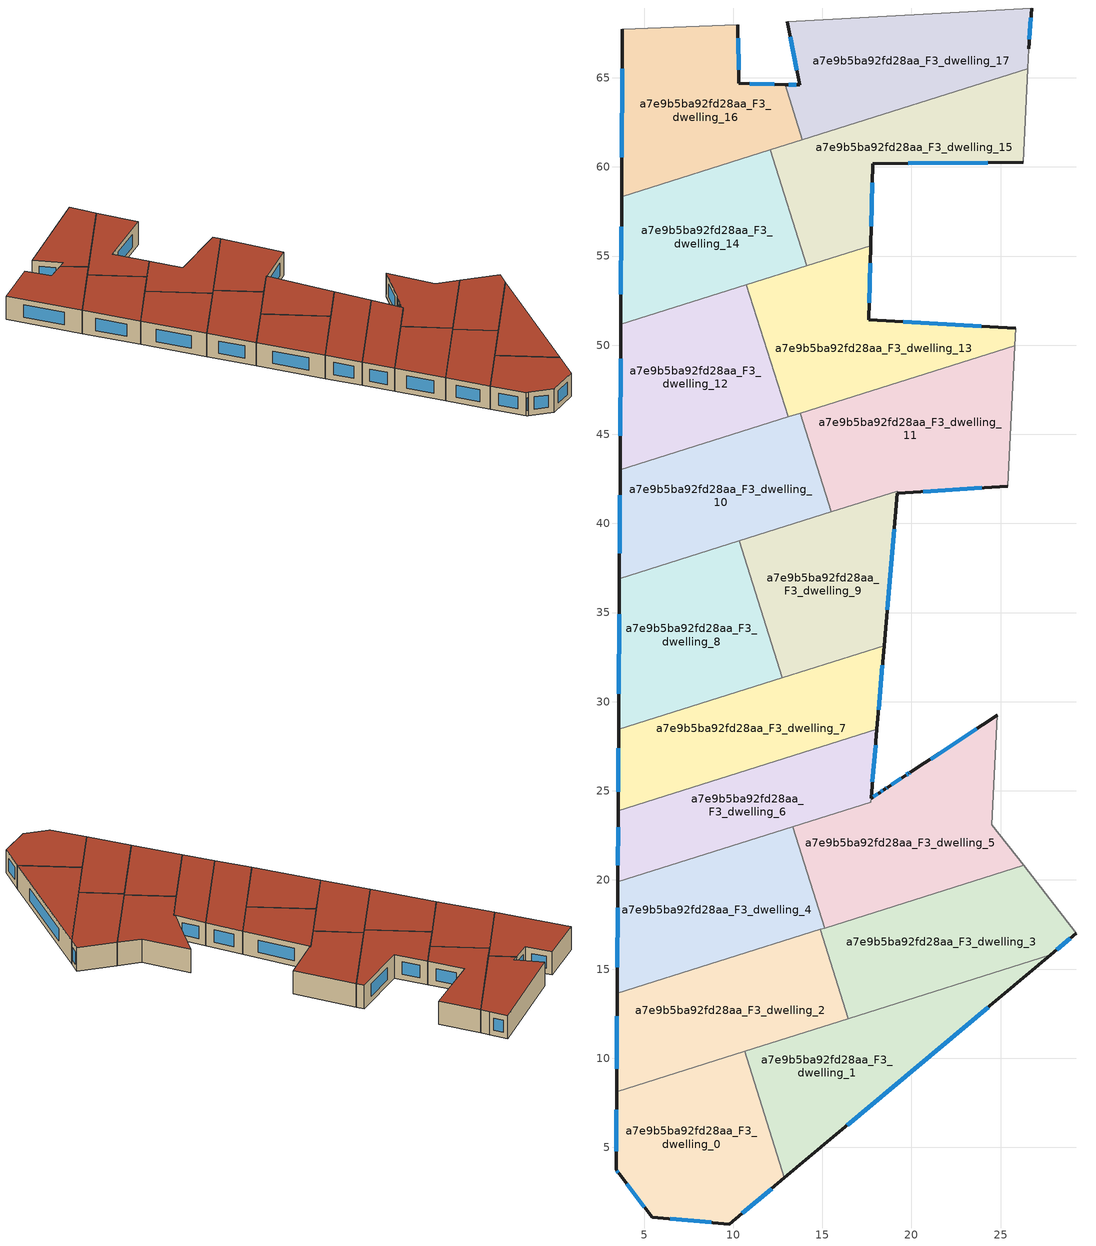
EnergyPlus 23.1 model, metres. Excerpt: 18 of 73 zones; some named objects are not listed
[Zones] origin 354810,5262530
a7e9b5ba92fd28aa_F3_dwelling_0
 floor to a7e9b5ba92fd28aa_F2_dwelling_0 (EU_floor_Construction): 10.64,10.39 12.87,3.29 9.78,0.7 5.46,1.08 3.6,3.53 3.43,3.74 3.45,8.13 z9
 wall outside (EU_wall_Construction): 3.45,8.13 3.43,3.74 3.6,3.53 5.46,1.08 9.78,0.7 12.87,3.29 z9:12
 wall to a7e9b5ba92fd28aa_F3_dwelling_1 (EU_wall_Construction): 12.87,3.29 10.64,10.39 z9:12
 wall to a7e9b5ba92fd28aa_F3_dwelling_2 (EU_wall_Construction): 10.64,10.39 3.45,8.13 z9:12
 window (EU_Window_Construction): 4.03,2.95 5.02,1.65 / 3.47,3.69 3.56,3.58 / 3.45,7.1 3.43,4.77 / 10.51,1.31 12.15,2.68 / 6.47,0.99 8.77,0.79 z9.7:11.3
 roof outside (EU_roof_Construction): 12.87,3.29 10.64,10.39 3.45,8.13 3.43,3.74 3.6,3.53 5.46,1.08 9.78,0.7 z12
a7e9b5ba92fd28aa_F3_dwelling_1
 floor to a7e9b5ba92fd28aa_F2_dwelling_1 (EU_floor_Construction): 27.82,15.8 12.87,3.29 10.64,10.39 z9
 wall outside (EU_wall_Construction): 12.87,3.29 27.82,15.8 z9:12
 wall to a7e9b5ba92fd28aa_F3_dwelling_3 (EU_wall_Construction): 27.82,15.8 16.46,12.23 z9:12
 wall to a7e9b5ba92fd28aa_F3_dwelling_2 (EU_wall_Construction): 16.46,12.23 10.64,10.39 z9:12
 window (EU_Window_Construction): 16.38,6.23 24.31,12.87 z9.7:11.3
 roof outside (EU_roof_Construction): 27.82,15.8 10.64,10.39 12.87,3.29 z12
a7e9b5ba92fd28aa_F3_dwelling_10
 floor to a7e9b5ba92fd28aa_F2_dwelling_10 (EU_floor_Construction): 13.76,46.19 15.51,40.64 3.61,36.9 3.65,43.01 z9
 wall outside (EU_wall_Construction): 3.65,43.01 3.61,36.9 z9:12
 wall to a7e9b5ba92fd28aa_F3_dwelling_11 (EU_wall_Construction): 15.51,40.64 13.76,46.19 z9:12
 wall to a7e9b5ba92fd28aa_F3_dwelling_12 (EU_wall_Construction): 13.07,45.97 3.65,43.01 z9:12
 wall to a7e9b5ba92fd28aa_F3_dwelling_8 (EU_wall_Construction): 3.61,36.9 10.34,39.02 z9:12
 wall to a7e9b5ba92fd28aa_F3_dwelling_13 (EU_wall_Construction): 13.76,46.19 13.07,45.97 z9:12
 wall to a7e9b5ba92fd28aa_F3_dwelling_9 (EU_wall_Construction): 10.34,39.02 15.51,40.64 z9:12
 window (EU_Window_Construction): 3.64,41.57 3.62,38.33 z9.7:11.3
 roof outside (EU_roof_Construction): 15.51,40.64 13.76,46.19 3.65,43.01 3.61,36.9 z12
a7e9b5ba92fd28aa_F3_dwelling_11
 floor to a7e9b5ba92fd28aa_F2_dwelling_11 (EU_floor_Construction): 25.79,49.98 25.41,42.08 19.2,41.69 19.21,41.81 15.51,40.64 13.76,46.19 z9
 wall outside (EU_wall_Construction): 19.2,41.69 25.41,42.08 z9:12
 wall adiabatic (EU_wall_Construction): 25.41,42.08 25.79,49.98 z9:12
 wall to a7e9b5ba92fd28aa_F3_dwelling_9 (EU_wall_Construction): 19.21,41.81 19.2,41.69 / 15.51,40.64 19.2,41.81 z9:12
 wall to a7e9b5ba92fd28aa_F3_dwelling_13 (EU_wall_Construction): 25.79,49.98 13.76,46.19 z9:12
 window (EU_Window_Construction): 20.66,41.78 23.95,41.99 z9.7:11.3
 roof outside (EU_roof_Construction): 25.41,42.08 25.79,49.98 13.76,46.19 15.51,40.64 19.21,41.81 19.2,41.69 z12
a7e9b5ba92fd28aa_F3_dwelling_12
 floor to a7e9b5ba92fd28aa_F2_dwelling_12 (EU_floor_Construction): 10.74,53.38 13.07,45.97 3.65,43.01 3.7,51.16 z9
 wall outside (EU_wall_Construction): 3.7,51.16 3.65,43.01 z9:12
 wall to a7e9b5ba92fd28aa_F3_dwelling_13 (EU_wall_Construction): 13.07,45.97 10.74,53.38 z9:12
 wall to a7e9b5ba92fd28aa_F3_dwelling_14 (EU_wall_Construction): 10.74,53.38 3.7,51.16 z9:12
 window (EU_Window_Construction): 3.68,49.25 3.66,44.92 z9.7:11.3
 roof outside (EU_roof_Construction): 13.07,45.97 10.74,53.38 3.7,51.16 3.65,43.01 z12
a7e9b5ba92fd28aa_F3_dwelling_13
 floor to a7e9b5ba92fd28aa_F2_dwelling_13 (EU_floor_Construction): 25.84,50.96 25.79,49.98 13.07,45.97 10.74,53.38 17.71,55.58 17.6,51.42 z9
 wall outside (EU_wall_Construction): 25.84,50.96 17.6,51.42 17.71,55.58 z9:12
 wall adiabatic (EU_wall_Construction): 25.79,49.98 25.84,50.96 z9:12
 wall to a7e9b5ba92fd28aa_F3_dwelling_15 (EU_wall_Construction): 17.71,55.58 14.11,54.45 z9:12
 wall to a7e9b5ba92fd28aa_F3_dwelling_14 (EU_wall_Construction): 14.11,54.45 10.74,53.38 z9:12
 window (EU_Window_Construction): 17.63,52.39 17.68,54.6 / 23.9,51.06 19.54,51.31 z9.7:11.3
 roof outside (EU_roof_Construction): 25.79,49.98 25.84,50.96 17.6,51.42 17.71,55.58 10.74,53.38 13.07,45.97 z12
a7e9b5ba92fd28aa_F3_dwelling_14
 floor to a7e9b5ba92fd28aa_F2_dwelling_14 (EU_floor_Construction): 12.06,60.96 14.11,54.45 3.7,51.16 3.73,58.33 z9
 wall outside (EU_wall_Construction): 3.73,58.33 3.7,51.16 z9:12
 wall to a7e9b5ba92fd28aa_F3_dwelling_15 (EU_wall_Construction): 14.11,54.45 12.06,60.96 z9:12
 wall to a7e9b5ba92fd28aa_F3_dwelling_16 (EU_wall_Construction): 12.06,60.96 3.73,58.33 z9:12
 window (EU_Window_Construction): 3.73,56.65 3.7,52.85 z9.7:11.3
 roof outside (EU_roof_Construction): 14.11,54.45 12.06,60.96 3.73,58.33 3.7,51.16 z12
a7e9b5ba92fd28aa_F3_dwelling_15
 floor to a7e9b5ba92fd28aa_F2_dwelling_15 (EU_floor_Construction): 26.53,65.51 26.28,60.25 17.82,60.18 17.71,55.58 14.11,54.45 12.06,60.96 z9
 wall outside (EU_wall_Construction): 17.71,55.58 17.82,60.18 26.28,60.25 z9:12
 wall adiabatic (EU_wall_Construction): 26.28,60.25 26.53,65.51 z9:12
 wall to a7e9b5ba92fd28aa_F3_dwelling_17 (EU_wall_Construction): 26.53,65.51 13.88,61.53 z9:12
 wall to a7e9b5ba92fd28aa_F3_dwelling_16 (EU_wall_Construction): 13.88,61.53 12.06,60.96 z9:12
 window (EU_Window_Construction): 19.81,60.2 24.29,60.24 / 17.73,56.66 17.79,59.1 z9.7:11.3
 roof outside (EU_roof_Construction): 26.28,60.25 26.53,65.51 12.06,60.96 14.11,54.45 17.71,55.58 17.82,60.18 z12
a7e9b5ba92fd28aa_F3_dwelling_16
 floor to a7e9b5ba92fd28aa_F2_dwelling_16 (EU_floor_Construction): 12.91,64.62 13.88,61.53 3.73,58.33 3.79,67.72 10.27,67.98 10.32,64.68 z9
 wall outside (EU_wall_Construction): 3.79,67.72 3.73,58.33 / 12.91,64.62 10.32,64.68 10.27,67.98 z9:12
 wall to a7e9b5ba92fd28aa_F3_dwelling_17 (EU_wall_Construction): 13.88,61.53 12.91,64.62 z9:12
 wall adiabatic (EU_wall_Construction): 10.27,67.98 3.79,67.72 z9:12
 window (EU_Window_Construction): 3.78,65.51 3.75,60.54 / 10.31,65.46 10.28,67.2 / 12.3,64.64 10.93,64.67 z9.7:11.3
 roof outside (EU_roof_Construction): 13.88,61.53 12.91,64.62 10.32,64.68 10.27,67.98 3.79,67.72 3.73,58.33 z12
a7e9b5ba92fd28aa_F3_dwelling_17
 floor to a7e9b5ba92fd28aa_F2_dwelling_17 (EU_floor_Construction): 26.74,68.91 26.58,66.63 26.53,65.51 13.88,61.53 12.91,64.62 13.73,64.6 13.04,68.13 z9
 wall outside (EU_wall_Construction): 26.58,66.63 26.74,68.91 / 13.04,68.13 13.73,64.6 12.91,64.62 z9:12
 wall adiabatic (EU_wall_Construction): 26.74,68.91 13.04,68.13 / 26.53,65.51 26.58,66.63 z9:12
 window (EU_Window_Construction): 26.62,67.16 26.7,68.38 / 13.54,64.6 13.1,64.62 / 13.21,67.3 13.57,65.43 z9.7:11.3
 roof outside (EU_roof_Construction): 26.53,65.51 26.58,66.63 26.74,68.91 13.04,68.13 13.73,64.6 12.91,64.62 13.88,61.53 z12
a7e9b5ba92fd28aa_F3_dwelling_2
 floor to a7e9b5ba92fd28aa_F2_dwelling_2 (EU_floor_Construction): 14.88,17.23 16.46,12.23 3.45,8.13 3.48,13.64 z9
 wall outside (EU_wall_Construction): 3.48,13.64 3.45,8.13 z9:12
 wall to a7e9b5ba92fd28aa_F3_dwelling_3 (EU_wall_Construction): 16.46,12.23 14.88,17.23 z9:12
 wall to a7e9b5ba92fd28aa_F3_dwelling_4 (EU_wall_Construction): 14.88,17.23 3.48,13.64 z9:12
 window (EU_Window_Construction): 3.48,12.34 3.46,9.42 z9.7:11.3
 roof outside (EU_roof_Construction): 16.46,12.23 14.88,17.23 3.48,13.64 3.45,8.13 z12
a7e9b5ba92fd28aa_F3_dwelling_3
 floor to a7e9b5ba92fd28aa_F2_dwelling_3 (EU_floor_Construction): 26.29,20.82 29.25,17 27.82,15.8 16.46,12.23 14.88,17.23 z9
 wall outside (EU_wall_Construction): 27.82,15.8 29.25,17 z9:12
 wall adiabatic (EU_wall_Construction): 29.25,17 26.29,20.82 z9:12
 wall to a7e9b5ba92fd28aa_F3_dwelling_5 (EU_wall_Construction): 26.29,20.82 15.13,17.3 z9:12
 wall to a7e9b5ba92fd28aa_F3_dwelling_4 (EU_wall_Construction): 15.13,17.3 14.88,17.23 z9:12
 window (EU_Window_Construction): 28.16,16.09 28.92,16.72 z9.7:11.3
 roof outside (EU_roof_Construction): 27.82,15.8 29.25,17 26.29,20.82 14.88,17.23 16.46,12.23 z12
a7e9b5ba92fd28aa_F3_dwelling_4
 floor to a7e9b5ba92fd28aa_F2_dwelling_4 (EU_floor_Construction): 13.34,22.99 15.13,17.3 3.48,13.64 3.52,19.9 z9
 wall outside (EU_wall_Construction): 3.52,19.9 3.48,13.64 z9:12
 wall to a7e9b5ba92fd28aa_F3_dwelling_5 (EU_wall_Construction): 15.13,17.3 13.34,22.99 z9:12
 wall to a7e9b5ba92fd28aa_F3_dwelling_6 (EU_wall_Construction): 13.34,22.99 3.52,19.9 z9:12
 window (EU_Window_Construction): 3.51,18.43 3.49,15.11 z9.7:11.3
 roof outside (EU_roof_Construction): 15.13,17.3 13.34,22.99 3.52,19.9 3.48,13.64 z12
a7e9b5ba92fd28aa_F3_dwelling_5
 floor to a7e9b5ba92fd28aa_F2_dwelling_5 (EU_floor_Construction): 24.81,29.24 24.51,23.11 26.29,20.82 15.13,17.3 13.34,22.99 17.71,24.37 17.73,24.59 18.21,24.91 18.44,25.06 18.49,25.09 18.51,25.11 18.55,25.13 18.57,25.14 18.64,25.19 19.67,25.86 19.85,25.99 19.92,26.03 z9
 wall outside (EU_wall_Construction): 24.81,29.24 19.92,26.03 19.85,25.99 19.67,25.86 18.64,25.19 18.57,25.14 18.55,25.13 18.51,25.11 18.49,25.09 18.44,25.06 18.21,24.91 17.73,24.59 z9:12
 wall to a7e9b5ba92fd28aa_F3_dwelling_6 (EU_wall_Construction): 17.73,24.59 17.71,24.37 13.34,22.99 z9:12
 wall adiabatic (EU_wall_Construction): 26.29,20.82 24.51,23.11 24.81,29.24 z9:12
 window (EU_Window_Construction): 18.1,24.83 17.84,24.67 / 18.39,25.02 18.26,24.94 / 18.62,25.18 18.58,25.15 / 19.42,25.71 18.88,25.35 / 19.81,25.96 19.71,25.89 / 19.9,26.02 19.87,26 / 23.66,28.49 21.07,26.78 z9.7:11.3
 roof outside (EU_roof_Construction): 26.29,20.82 24.51,23.11 24.81,29.24 19.92,26.03 19.85,25.99 19.67,25.86 18.64,25.19 18.57,25.14 18.55,25.13 18.51,25.11 18.49,25.09 18.44,25.06 18.21,24.91 17.73,24.59 17.71,24.37 13.34,22.99 15.13,17.3 z12
a7e9b5ba92fd28aa_F3_dwelling_6
 floor to a7e9b5ba92fd28aa_F2_dwelling_6 (EU_floor_Construction): 18.06,28.46 17.71,24.37 3.52,19.9 3.54,23.89 z9
 wall outside (EU_wall_Construction): 17.73,24.6 18.06,28.46 / 3.54,23.89 3.52,19.9 z9:12
 wall to a7e9b5ba92fd28aa_F3_dwelling_7 (EU_wall_Construction): 18.06,28.46 3.54,23.89 z9:12
 window (EU_Window_Construction): 17.81,25.5 17.98,27.55 / 3.54,22.95 3.53,20.84 z9.7:11.3
 roof outside (EU_roof_Construction): 17.71,24.37 18.06,28.46 3.54,23.89 3.52,19.9 z12
a7e9b5ba92fd28aa_F3_dwelling_7
 floor to a7e9b5ba92fd28aa_F2_dwelling_7 (EU_floor_Construction): 18.47,33.15 18.06,28.46 3.54,23.89 3.57,28.46 z9
 wall outside (EU_wall_Construction): 3.57,28.46 3.54,23.89 / 18.06,28.46 18.47,33.15 z9:12
 wall to a7e9b5ba92fd28aa_F3_dwelling_8 (EU_wall_Construction): 12.76,31.35 3.57,28.46 z9:12
 wall to a7e9b5ba92fd28aa_F3_dwelling_9 (EU_wall_Construction): 18.47,33.15 12.76,31.35 z9:12
 window (EU_Window_Construction): 3.56,27.38 3.55,24.96 / 18.16,29.56 18.37,32.05 z9.7:11.3
 roof outside (EU_roof_Construction): 18.06,28.46 18.47,33.15 3.57,28.46 3.54,23.89 z12
a7e9b5ba92fd28aa_F3_dwelling_8
 floor to a7e9b5ba92fd28aa_F2_dwelling_8 (EU_floor_Construction): 10.34,39.02 12.76,31.35 3.57,28.46 3.61,36.9 z9
 wall outside (EU_wall_Construction): 3.61,36.9 3.57,28.46 z9:12
 wall to a7e9b5ba92fd28aa_F3_dwelling_9 (EU_wall_Construction): 12.76,31.35 10.34,39.02 z9:12
 window (EU_Window_Construction): 3.6,34.92 3.58,30.44 z9.7:11.3
 roof outside (EU_roof_Construction): 12.76,31.35 10.34,39.02 3.61,36.9 3.57,28.46 z12
a7e9b5ba92fd28aa_F3_dwelling_9
 floor to a7e9b5ba92fd28aa_F2_dwelling_9 (EU_floor_Construction): 19.21,41.81 19.2,41.69 18.47,33.15 12.76,31.35 10.34,39.02 z9
 wall outside (EU_wall_Construction): 18.47,33.15 19.2,41.69 z9:12
 window (EU_Window_Construction): 18.64,35.15 19.03,39.68 z9.7:11.3
 roof outside (EU_roof_Construction): 18.47,33.15 19.2,41.69 19.21,41.81 10.34,39.02 12.76,31.35 z12
[Building]
EU S2 Campaign: North Axis=0; Terrain=City; Solar Distribution=FullExterior
[Site:Location]
Budapest.Ferenc.Liszt.Intl.AP: Latitude=47.437; Longitude=19.256; Time Zone=1; Elevation=185
[SizingPeriod:WeatherFileDays]
AnnualSizingPeriod: Begin Month=1; Begin Day of Month=1; End Month=12; End Day of Month=31; Day of Week for Start Day=Monday; Use Weather File Daylight Saving Period=No; Use Weather File Rain and Snow Indicators=No
[MATERIAL]
EU_InternalMass_Material: Roughness=MediumRough; Thickness=0.1; Conductivity=1; Density=1800; Specific Heat=900; Thermal Absorptance=0.9; Solar Absorptance=0.7; Visible Absorptance=0.7
[MATERIAL:NOMASS] Roughness=MediumRough; Thermal Absorptance=0.9; Solar Absorptance=0.7; Visible Absorptance=0.7
Name | Thermal Resistance
EU_wall_NoMass | 0.832559
EU_roof_NoMass | 1.39638
EU_floor_NoMass | 0.872794
[WINDOWMATERIAL:SIMPLEGLAZINGSYSTEM]
EU_Window_SimpleGlazing: UFactor=2.79869; Solar Heat Gain Coefficient=0.75; Visible Transmittance=0.75
[CONSTRUCTION]
EU_wall_Construction: EU_wall_NoMass
EU_roof_Construction: EU_roof_NoMass
EU_floor_Construction: EU_floor_NoMass
EU_Window_Construction: EU_Window_SimpleGlazing
EU_InternalMass_Construction: EU_InternalMass_Material
[ZONE] Type=1; Multiplier=1; Ceiling Height=autocalculate; Floor Area=autocalculate; Part of Total Floor Area=Yes
Name | Volume
a7e9b5ba92fd28aa_F3_dwelling_0 | 201.222
a7e9b5ba92fd28aa_F3_dwelling_1 | 201.22
a7e9b5ba92fd28aa_F3_dwelling_10 | 201.24
a7e9b5ba92fd28aa_F3_dwelling_11 | 218.181
a7e9b5ba92fd28aa_F3_dwelling_12 | 201.2
a7e9b5ba92fd28aa_F3_dwelling_13 | 201.211
a7e9b5ba92fd28aa_F3_dwelling_14 | 201.249
a7e9b5ba92fd28aa_F3_dwelling_15 | 201.241
a7e9b5ba92fd28aa_F3_dwelling_16 | 201.221
a7e9b5ba92fd28aa_F3_dwelling_17 | 201.205
a7e9b5ba92fd28aa_F3_dwelling_2 | 201.226
a7e9b5ba92fd28aa_F3_dwelling_3; a7e9b5ba92fd28aa_F3_dwelling_4 | 201.235
a7e9b5ba92fd28aa_F3_dwelling_5 | 231.043
a7e9b5ba92fd28aa_F3_dwelling_6 | 171.404
a7e9b5ba92fd28aa_F3_dwelling_7 | 201.21
a7e9b5ba92fd28aa_F3_dwelling_8 | 201.228
a7e9b5ba92fd28aa_F3_dwelling_9 | 184.265
[INTERNALMASS] Construction=EU_InternalMass_Construction
Name | Zone or ZoneList | Surface Area
a7e9b5ba92fd28aa_F3_dwelling_0_EU_InternalMass | a7e9b5ba92fd28aa_F3_dwelling_0 | 67.0745
a7e9b5ba92fd28aa_F3_dwelling_1_EU_InternalMass | a7e9b5ba92fd28aa_F3_dwelling_1 | 67.0761
a7e9b5ba92fd28aa_F3_dwelling_2_EU_InternalMass | a7e9b5ba92fd28aa_F3_dwelling_2 | 67.0754
a7e9b5ba92fd28aa_F3_dwelling_3_EU_InternalMass | a7e9b5ba92fd28aa_F3_dwelling_3 | 67.0791
a7e9b5ba92fd28aa_F3_dwelling_4_EU_InternalMass | a7e9b5ba92fd28aa_F3_dwelling_4 | 67.0791
a7e9b5ba92fd28aa_F3_dwelling_5_EU_InternalMass | a7e9b5ba92fd28aa_F3_dwelling_5 | 77.0149
a7e9b5ba92fd28aa_F3_dwelling_6_EU_InternalMass | a7e9b5ba92fd28aa_F3_dwelling_6 | 57.1454
a7e9b5ba92fd28aa_F3_dwelling_7_EU_InternalMass | a7e9b5ba92fd28aa_F3_dwelling_7 | 67.0701
a7e9b5ba92fd28aa_F3_dwelling_8_EU_InternalMass | a7e9b5ba92fd28aa_F3_dwelling_8 | 67.0753
a7e9b5ba92fd28aa_F3_dwelling_9_EU_InternalMass | a7e9b5ba92fd28aa_F3_dwelling_9 | 61.4199
a7e9b5ba92fd28aa_F3_dwelling_10_EU_InternalMass | a7e9b5ba92fd28aa_F3_dwelling_10 | 67.0801
a7e9b5ba92fd28aa_F3_dwelling_11_EU_InternalMass | a7e9b5ba92fd28aa_F3_dwelling_11 | 72.7258
a7e9b5ba92fd28aa_F3_dwelling_12_EU_InternalMass | a7e9b5ba92fd28aa_F3_dwelling_12 | 67.0671
a7e9b5ba92fd28aa_F3_dwelling_13_EU_InternalMass | a7e9b5ba92fd28aa_F3_dwelling_13 | 67.0802
a7e9b5ba92fd28aa_F3_dwelling_14_EU_InternalMass | a7e9b5ba92fd28aa_F3_dwelling_14 | 67.081
a7e9b5ba92fd28aa_F3_dwelling_15_EU_InternalMass | a7e9b5ba92fd28aa_F3_dwelling_15 | 67.0802
a7e9b5ba92fd28aa_F3_dwelling_16_EU_InternalMass | a7e9b5ba92fd28aa_F3_dwelling_16 | 67.0719
a7e9b5ba92fd28aa_F3_dwelling_17_EU_InternalMass | a7e9b5ba92fd28aa_F3_dwelling_17 | 67.0692
[OTHEREQUIPMENT] Fuel Type=Electricity; Design Level Calculation Method=Watts/Area; Power per Zone Floor Area=1; Fraction Latent=0; Fraction Radiant=0; Fraction Lost=0; Carbon Dioxide Generation Rate=0; EndUse Subcategory=EU_Step8_InternalGains
Name | Zone or ZoneList or Space or SpaceList | Schedule
EU_Step8_InternalGain_a7e9b5ba92fd28aa_F3_dwelling_0_f000 | a7e9b5ba92fd28aa_F3_dwelling_0 | EU_Step8_GainSchedule_a7e9b5ba92fd28aa_F3_dwelling_0_f000
EU_Step8_InternalGain_a7e9b5ba92fd28aa_F3_dwelling_1_f000 | a7e9b5ba92fd28aa_F3_dwelling_1 | EU_Step8_GainSchedule_a7e9b5ba92fd28aa_F3_dwelling_1_f000
EU_Step8_InternalGain_a7e9b5ba92fd28aa_F3_dwelling_2_f000 | a7e9b5ba92fd28aa_F3_dwelling_2 | EU_Step8_GainSchedule_a7e9b5ba92fd28aa_F3_dwelling_2_f000
EU_Step8_InternalGain_a7e9b5ba92fd28aa_F3_dwelling_3_f000 | a7e9b5ba92fd28aa_F3_dwelling_3 | EU_Step8_GainSchedule_a7e9b5ba92fd28aa_F3_dwelling_3_f000
EU_Step8_InternalGain_a7e9b5ba92fd28aa_F3_dwelling_4_f000 | a7e9b5ba92fd28aa_F3_dwelling_4 | EU_Step8_GainSchedule_a7e9b5ba92fd28aa_F3_dwelling_4_f000
EU_Step8_InternalGain_a7e9b5ba92fd28aa_F3_dwelling_5_f000 | a7e9b5ba92fd28aa_F3_dwelling_5 | EU_Step8_GainSchedule_a7e9b5ba92fd28aa_F3_dwelling_5_f000
EU_Step8_InternalGain_a7e9b5ba92fd28aa_F3_dwelling_6_f000 | a7e9b5ba92fd28aa_F3_dwelling_6 | EU_Step8_GainSchedule_a7e9b5ba92fd28aa_F3_dwelling_6_f000
EU_Step8_InternalGain_a7e9b5ba92fd28aa_F3_dwelling_7_f000 | a7e9b5ba92fd28aa_F3_dwelling_7 | EU_Step8_GainSchedule_a7e9b5ba92fd28aa_F3_dwelling_7_f000
EU_Step8_InternalGain_a7e9b5ba92fd28aa_F3_dwelling_8_f000 | a7e9b5ba92fd28aa_F3_dwelling_8 | EU_Step8_GainSchedule_a7e9b5ba92fd28aa_F3_dwelling_8_f000
EU_Step8_InternalGain_a7e9b5ba92fd28aa_F3_dwelling_9_f000 | a7e9b5ba92fd28aa_F3_dwelling_9 | EU_Step8_GainSchedule_a7e9b5ba92fd28aa_F3_dwelling_9_f000
EU_Step8_InternalGain_a7e9b5ba92fd28aa_F3_dwelling_10_f000 | a7e9b5ba92fd28aa_F3_dwelling_10 | EU_Step8_GainSchedule_a7e9b5ba92fd28aa_F3_dwelling_10_f000
EU_Step8_InternalGain_a7e9b5ba92fd28aa_F3_dwelling_11_f000 | a7e9b5ba92fd28aa_F3_dwelling_11 | EU_Step8_GainSchedule_a7e9b5ba92fd28aa_F3_dwelling_11_f000
EU_Step8_InternalGain_a7e9b5ba92fd28aa_F3_dwelling_12_f000 | a7e9b5ba92fd28aa_F3_dwelling_12 | EU_Step8_GainSchedule_a7e9b5ba92fd28aa_F3_dwelling_12_f000
EU_Step8_InternalGain_a7e9b5ba92fd28aa_F3_dwelling_13_f000 | a7e9b5ba92fd28aa_F3_dwelling_13 | EU_Step8_GainSchedule_a7e9b5ba92fd28aa_F3_dwelling_13_f000
EU_Step8_InternalGain_a7e9b5ba92fd28aa_F3_dwelling_14_f000 | a7e9b5ba92fd28aa_F3_dwelling_14 | EU_Step8_GainSchedule_a7e9b5ba92fd28aa_F3_dwelling_14_f000
EU_Step8_InternalGain_a7e9b5ba92fd28aa_F3_dwelling_15_f000 | a7e9b5ba92fd28aa_F3_dwelling_15 | EU_Step8_GainSchedule_a7e9b5ba92fd28aa_F3_dwelling_15_f000
EU_Step8_InternalGain_a7e9b5ba92fd28aa_F3_dwelling_16_f000 | a7e9b5ba92fd28aa_F3_dwelling_16 | EU_Step8_GainSchedule_a7e9b5ba92fd28aa_F3_dwelling_16_f000
EU_Step8_InternalGain_a7e9b5ba92fd28aa_F3_dwelling_17_f000 | a7e9b5ba92fd28aa_F3_dwelling_17 | EU_Step8_GainSchedule_a7e9b5ba92fd28aa_F3_dwelling_17_f000
[ZONEVENTILATION:DESIGNFLOWRATE] Schedule=EU_AlwaysOn; Design Flow Rate Calculation Method=AirChanges/Hour; Air Changes per Hour=0.475469; Ventilation Type=Natural; Fan Pressure Rise=0; Fan Total Efficiency=1; Constant Term Coefficient=1; Temperature Term Coefficient=0; Velocity Term Coefficient=0; Velocity Squared Term Coefficient=0; Minimum Indoor Temperature=-100; Maximum Indoor Temperature=100; Delta Temperature=-100; Minimum Outdoor Temperature=-100; Maximum Outdoor Temperature=100; Maximum Wind Speed=40
Name | Zone or ZoneList or Space or SpaceList
EU_ConstantAir_a7e9b5ba92fd28aa_F3_dwelling_0 | a7e9b5ba92fd28aa_F3_dwelling_0
EU_ConstantAir_a7e9b5ba92fd28aa_F3_dwelling_1 | a7e9b5ba92fd28aa_F3_dwelling_1
EU_ConstantAir_a7e9b5ba92fd28aa_F3_dwelling_2 | a7e9b5ba92fd28aa_F3_dwelling_2
EU_ConstantAir_a7e9b5ba92fd28aa_F3_dwelling_3 | a7e9b5ba92fd28aa_F3_dwelling_3
EU_ConstantAir_a7e9b5ba92fd28aa_F3_dwelling_4 | a7e9b5ba92fd28aa_F3_dwelling_4
EU_ConstantAir_a7e9b5ba92fd28aa_F3_dwelling_5 | a7e9b5ba92fd28aa_F3_dwelling_5
EU_ConstantAir_a7e9b5ba92fd28aa_F3_dwelling_6 | a7e9b5ba92fd28aa_F3_dwelling_6
EU_ConstantAir_a7e9b5ba92fd28aa_F3_dwelling_7 | a7e9b5ba92fd28aa_F3_dwelling_7
EU_ConstantAir_a7e9b5ba92fd28aa_F3_dwelling_8 | a7e9b5ba92fd28aa_F3_dwelling_8
EU_ConstantAir_a7e9b5ba92fd28aa_F3_dwelling_9 | a7e9b5ba92fd28aa_F3_dwelling_9
EU_ConstantAir_a7e9b5ba92fd28aa_F3_dwelling_10 | a7e9b5ba92fd28aa_F3_dwelling_10
EU_ConstantAir_a7e9b5ba92fd28aa_F3_dwelling_11 | a7e9b5ba92fd28aa_F3_dwelling_11
EU_ConstantAir_a7e9b5ba92fd28aa_F3_dwelling_12 | a7e9b5ba92fd28aa_F3_dwelling_12
EU_ConstantAir_a7e9b5ba92fd28aa_F3_dwelling_13 | a7e9b5ba92fd28aa_F3_dwelling_13
EU_ConstantAir_a7e9b5ba92fd28aa_F3_dwelling_14 | a7e9b5ba92fd28aa_F3_dwelling_14
EU_ConstantAir_a7e9b5ba92fd28aa_F3_dwelling_15 | a7e9b5ba92fd28aa_F3_dwelling_15
EU_ConstantAir_a7e9b5ba92fd28aa_F3_dwelling_16 | a7e9b5ba92fd28aa_F3_dwelling_16
EU_ConstantAir_a7e9b5ba92fd28aa_F3_dwelling_17 | a7e9b5ba92fd28aa_F3_dwelling_17
[HVACTEMPLATE:ZONE:IDEALLOADSAIRSYSTEM] System Availability Schedule=EU_AlwaysOn; Maximum Heating Supply Air Temperature=50; Minimum Cooling Supply Air Temperature=13; Maximum Heating Supply Air Humidity Ratio=0.0156; Minimum Cooling Supply Air Humidity Ratio=0.0077; Heating Limit=NoLimit; Cooling Limit=NoLimit; Heating Availability Schedule=EU_AlwaysOn; Cooling Availability Schedule=EU_CoolingOff; Dehumidification Control Type=ConstantSensibleHeatRatio; Cooling Sensible Heat Ratio=0.7; Dehumidification Setpoint=60; Humidification Control Type=None; Humidification Setpoint=30; Outdoor Air Method=None; Outdoor Air Flow Rate per Person=0.00944; Outdoor Air Flow Rate per Zone Floor Area=0; Outdoor Air Flow Rate per Zone=0; Demand Controlled Ventilation Type=None; Outdoor Air Economizer Type=NoEconomizer; Heat Recovery Type=None; Sensible Heat Recovery Effectiveness=0.7; Latent Heat Recovery Effectiveness=0.65
Name | Template Thermostat
a7e9b5ba92fd28aa_F3_dwelling_0 | EU_HeatOnly_a7e9b5ba92fd28aa_F3_dwelling_0
a7e9b5ba92fd28aa_F3_dwelling_1 | EU_HeatOnly_a7e9b5ba92fd28aa_F3_dwelling_1
a7e9b5ba92fd28aa_F3_dwelling_2 | EU_HeatOnly_a7e9b5ba92fd28aa_F3_dwelling_2
a7e9b5ba92fd28aa_F3_dwelling_3 | EU_HeatOnly_a7e9b5ba92fd28aa_F3_dwelling_3
a7e9b5ba92fd28aa_F3_dwelling_4 | EU_HeatOnly_a7e9b5ba92fd28aa_F3_dwelling_4
a7e9b5ba92fd28aa_F3_dwelling_5 | EU_HeatOnly_a7e9b5ba92fd28aa_F3_dwelling_5
a7e9b5ba92fd28aa_F3_dwelling_6 | EU_HeatOnly_a7e9b5ba92fd28aa_F3_dwelling_6
a7e9b5ba92fd28aa_F3_dwelling_7 | EU_HeatOnly_a7e9b5ba92fd28aa_F3_dwelling_7
a7e9b5ba92fd28aa_F3_dwelling_8 | EU_HeatOnly_a7e9b5ba92fd28aa_F3_dwelling_8
a7e9b5ba92fd28aa_F3_dwelling_9 | EU_HeatOnly_a7e9b5ba92fd28aa_F3_dwelling_9
a7e9b5ba92fd28aa_F3_dwelling_10 | EU_HeatOnly_a7e9b5ba92fd28aa_F3_dwelling_10
a7e9b5ba92fd28aa_F3_dwelling_11 | EU_HeatOnly_a7e9b5ba92fd28aa_F3_dwelling_11
a7e9b5ba92fd28aa_F3_dwelling_12 | EU_HeatOnly_a7e9b5ba92fd28aa_F3_dwelling_12
a7e9b5ba92fd28aa_F3_dwelling_13 | EU_HeatOnly_a7e9b5ba92fd28aa_F3_dwelling_13
a7e9b5ba92fd28aa_F3_dwelling_14 | EU_HeatOnly_a7e9b5ba92fd28aa_F3_dwelling_14
a7e9b5ba92fd28aa_F3_dwelling_15 | EU_HeatOnly_a7e9b5ba92fd28aa_F3_dwelling_15
a7e9b5ba92fd28aa_F3_dwelling_16 | EU_HeatOnly_a7e9b5ba92fd28aa_F3_dwelling_16
a7e9b5ba92fd28aa_F3_dwelling_17 | EU_HeatOnly_a7e9b5ba92fd28aa_F3_dwelling_17
[SIZING:ZONE] Zone Cooling Design Supply Air Temperature Input Method=SupplyAirTemperature; Zone Cooling Design Supply Air Temperature=13; Zone Heating Design Supply Air Temperature Input Method=SupplyAirTemperature; Zone Heating Design Supply Air Temperature=50; Zone Cooling Design Supply Air Humidity Ratio=0.008; Zone Heating Design Supply Air Humidity Ratio=0.008; Cooling Design Air Flow Method=DesignDay; Cooling Design Air Flow Rate=0; Cooling Minimum Air Flow per Zone Floor Area=0.000762; Cooling Minimum Air Flow=0; Cooling Minimum Air Flow Fraction=0.2; Heating Design Air Flow Method=DesignDay; Heating Design Air Flow Rate=0; Heating Maximum Air Flow per Zone Floor Area=0.002032; Heating Maximum Air Flow=0.141576; Heating Maximum Air Flow Fraction=0.3; Account for Dedicated Outdoor Air System=No; Dedicated Outdoor Air System Control Strategy=NeutralSupplyAir; Dedicated Outdoor Air Low Setpoint Temperature for Design=autosize; Dedicated Outdoor Air High Setpoint Temperature for Design=autosize; Zone Load Sizing Method=Sensible Load Only No Latent Load; Zone Latent Cooling Design Supply Air Humidity Ratio Input Method=HumidityRatioDifference; Zone Cooling Design Supply Air Humidity Ratio Difference=0.005; Zone Latent Heating Design Supply Air Humidity Ratio Input Method=HumidityRatioDifference; Zone Humidification Design Supply Air Humidity Ratio Difference=0.005
a7e9b5ba92fd28aa_F3_dwelling_0; a7e9b5ba92fd28aa_F3_dwelling_1; a7e9b5ba92fd28aa_F3_dwelling_2; a7e9b5ba92fd28aa_F3_dwelling_3; a7e9b5ba92fd28aa_F3_dwelling_4; a7e9b5ba92fd28aa_F3_dwelling_5; a7e9b5ba92fd28aa_F3_dwelling_6; a7e9b5ba92fd28aa_F3_dwelling_7; a7e9b5ba92fd28aa_F3_dwelling_8; a7e9b5ba92fd28aa_F3_dwelling_9; a7e9b5ba92fd28aa_F3_dwelling_10; a7e9b5ba92fd28aa_F3_dwelling_11; a7e9b5ba92fd28aa_F3_dwelling_12; a7e9b5ba92fd28aa_F3_dwelling_13; a7e9b5ba92fd28aa_F3_dwelling_14; a7e9b5ba92fd28aa_F3_dwelling_15; a7e9b5ba92fd28aa_F3_dwelling_16; a7e9b5ba92fd28aa_F3_dwelling_17
[SCHEDULE:CONSTANT]
Name | Hourly Value
EU_AlwaysOn | 1
EU_CoolingOff | 0
[SCHEDULE:FILE] Column Number=1; Rows to Skip at Top=0; Number of Hours of Data=8760; Column Separator=Comma; Interpolate to Timestep=No; Minutes per Item=60; Adjust Schedule for Daylight Savings=Yes
Name | File
EU_Step8_GainSchedule_a7e9b5ba92fd28aa_F3_dwelling_0_f000 | ../../schedules/a7e9b5ba92fd28aa/a7e9b5ba92fd28aa_F3_dwelling_0_f000_gain.csv
EU_Step8_GainSchedule_a7e9b5ba92fd28aa_F3_dwelling_1_f000 | ../../schedules/a7e9b5ba92fd28aa/a7e9b5ba92fd28aa_F3_dwelling_1_f000_gain.csv
EU_Step8_GainSchedule_a7e9b5ba92fd28aa_F3_dwelling_2_f000 | ../../schedules/a7e9b5ba92fd28aa/a7e9b5ba92fd28aa_F3_dwelling_2_f000_gain.csv
EU_Step8_GainSchedule_a7e9b5ba92fd28aa_F3_dwelling_3_f000 | ../../schedules/a7e9b5ba92fd28aa/a7e9b5ba92fd28aa_F3_dwelling_3_f000_gain.csv
EU_Step8_GainSchedule_a7e9b5ba92fd28aa_F3_dwelling_4_f000 | ../../schedules/a7e9b5ba92fd28aa/a7e9b5ba92fd28aa_F3_dwelling_4_f000_gain.csv
EU_Step8_GainSchedule_a7e9b5ba92fd28aa_F3_dwelling_5_f000 | ../../schedules/a7e9b5ba92fd28aa/a7e9b5ba92fd28aa_F3_dwelling_5_f000_gain.csv
EU_Step8_GainSchedule_a7e9b5ba92fd28aa_F3_dwelling_6_f000 | ../../schedules/a7e9b5ba92fd28aa/a7e9b5ba92fd28aa_F3_dwelling_6_f000_gain.csv
EU_Step8_GainSchedule_a7e9b5ba92fd28aa_F3_dwelling_7_f000 | ../../schedules/a7e9b5ba92fd28aa/a7e9b5ba92fd28aa_F3_dwelling_7_f000_gain.csv
EU_Step8_GainSchedule_a7e9b5ba92fd28aa_F3_dwelling_8_f000 | ../../schedules/a7e9b5ba92fd28aa/a7e9b5ba92fd28aa_F3_dwelling_8_f000_gain.csv
EU_Step8_GainSchedule_a7e9b5ba92fd28aa_F3_dwelling_9_f000 | ../../schedules/a7e9b5ba92fd28aa/a7e9b5ba92fd28aa_F3_dwelling_9_f000_gain.csv
EU_Step8_GainSchedule_a7e9b5ba92fd28aa_F3_dwelling_10_f000 | ../../schedules/a7e9b5ba92fd28aa/a7e9b5ba92fd28aa_F3_dwelling_10_f000_gain.csv
EU_Step8_GainSchedule_a7e9b5ba92fd28aa_F3_dwelling_11_f000 | ../../schedules/a7e9b5ba92fd28aa/a7e9b5ba92fd28aa_F3_dwelling_11_f000_gain.csv
EU_Step8_GainSchedule_a7e9b5ba92fd28aa_F3_dwelling_12_f000 | ../../schedules/a7e9b5ba92fd28aa/a7e9b5ba92fd28aa_F3_dwelling_12_f000_gain.csv
EU_Step8_GainSchedule_a7e9b5ba92fd28aa_F3_dwelling_13_f000 | ../../schedules/a7e9b5ba92fd28aa/a7e9b5ba92fd28aa_F3_dwelling_13_f000_gain.csv
EU_Step8_GainSchedule_a7e9b5ba92fd28aa_F3_dwelling_14_f000 | ../../schedules/a7e9b5ba92fd28aa/a7e9b5ba92fd28aa_F3_dwelling_14_f000_gain.csv
EU_Step8_GainSchedule_a7e9b5ba92fd28aa_F3_dwelling_15_f000 | ../../schedules/a7e9b5ba92fd28aa/a7e9b5ba92fd28aa_F3_dwelling_15_f000_gain.csv
EU_Step8_GainSchedule_a7e9b5ba92fd28aa_F3_dwelling_16_f000 | ../../schedules/a7e9b5ba92fd28aa/a7e9b5ba92fd28aa_F3_dwelling_16_f000_gain.csv
EU_Step8_GainSchedule_a7e9b5ba92fd28aa_F3_dwelling_17_f000 | ../../schedules/a7e9b5ba92fd28aa/a7e9b5ba92fd28aa_F3_dwelling_17_f000_gain.csv
